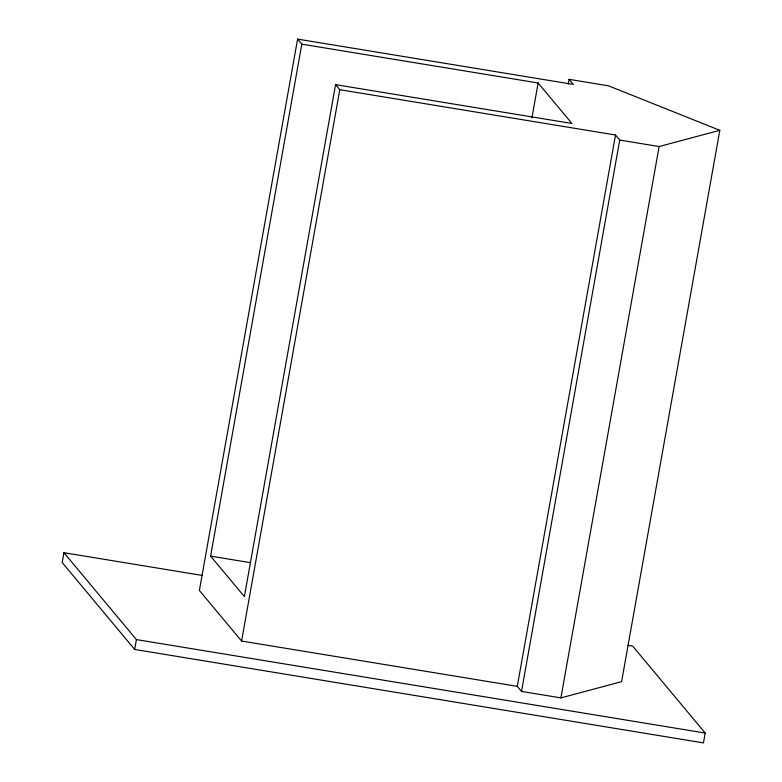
<?xml version="1.0" encoding="UTF-8"?>
<svg xmlns="http://www.w3.org/2000/svg" width="782" height="782" viewBox="0 0 782 782"><rect width="100%" height="100%" fill="white"/><g stroke="black" fill="none" stroke-linecap="round" stroke-linejoin="round"><path stroke-width="1.17" d="M202.528 575.474L63.938 552.698L62.189 562.551L134.66 649.441L703.448 742.9L705.208 733.057L632.726 646.157L627.907 645.365M134.66 649.441L136.42 639.598L63.938 552.698M569.081 79.344L573.304 84.407L297.59 39.1L199.381 590.449L241.579 641.044L517.293 686.352L521.516 691.415L560.909 697.886L621.602 681.66L719.811 130.311L608.474 85.815L569.081 79.344L568.231 84.143M301.813 44.163L538.133 82.99L571.896 123.468L335.566 84.642L244.375 596.607L210.612 556.129L301.813 44.163L297.59 39.1M241.579 641.044L339.789 89.695L335.566 84.642M531.926 117.847L538.133 82.99M517.293 686.352L615.512 135.003L339.789 89.695M521.516 691.415L619.725 140.056L615.512 135.003M560.909 697.886L659.118 146.537L719.811 130.311M619.725 140.056L659.118 146.537M210.612 556.129L250.201 562.629M136.42 639.598L705.208 733.057"/></g></svg>
